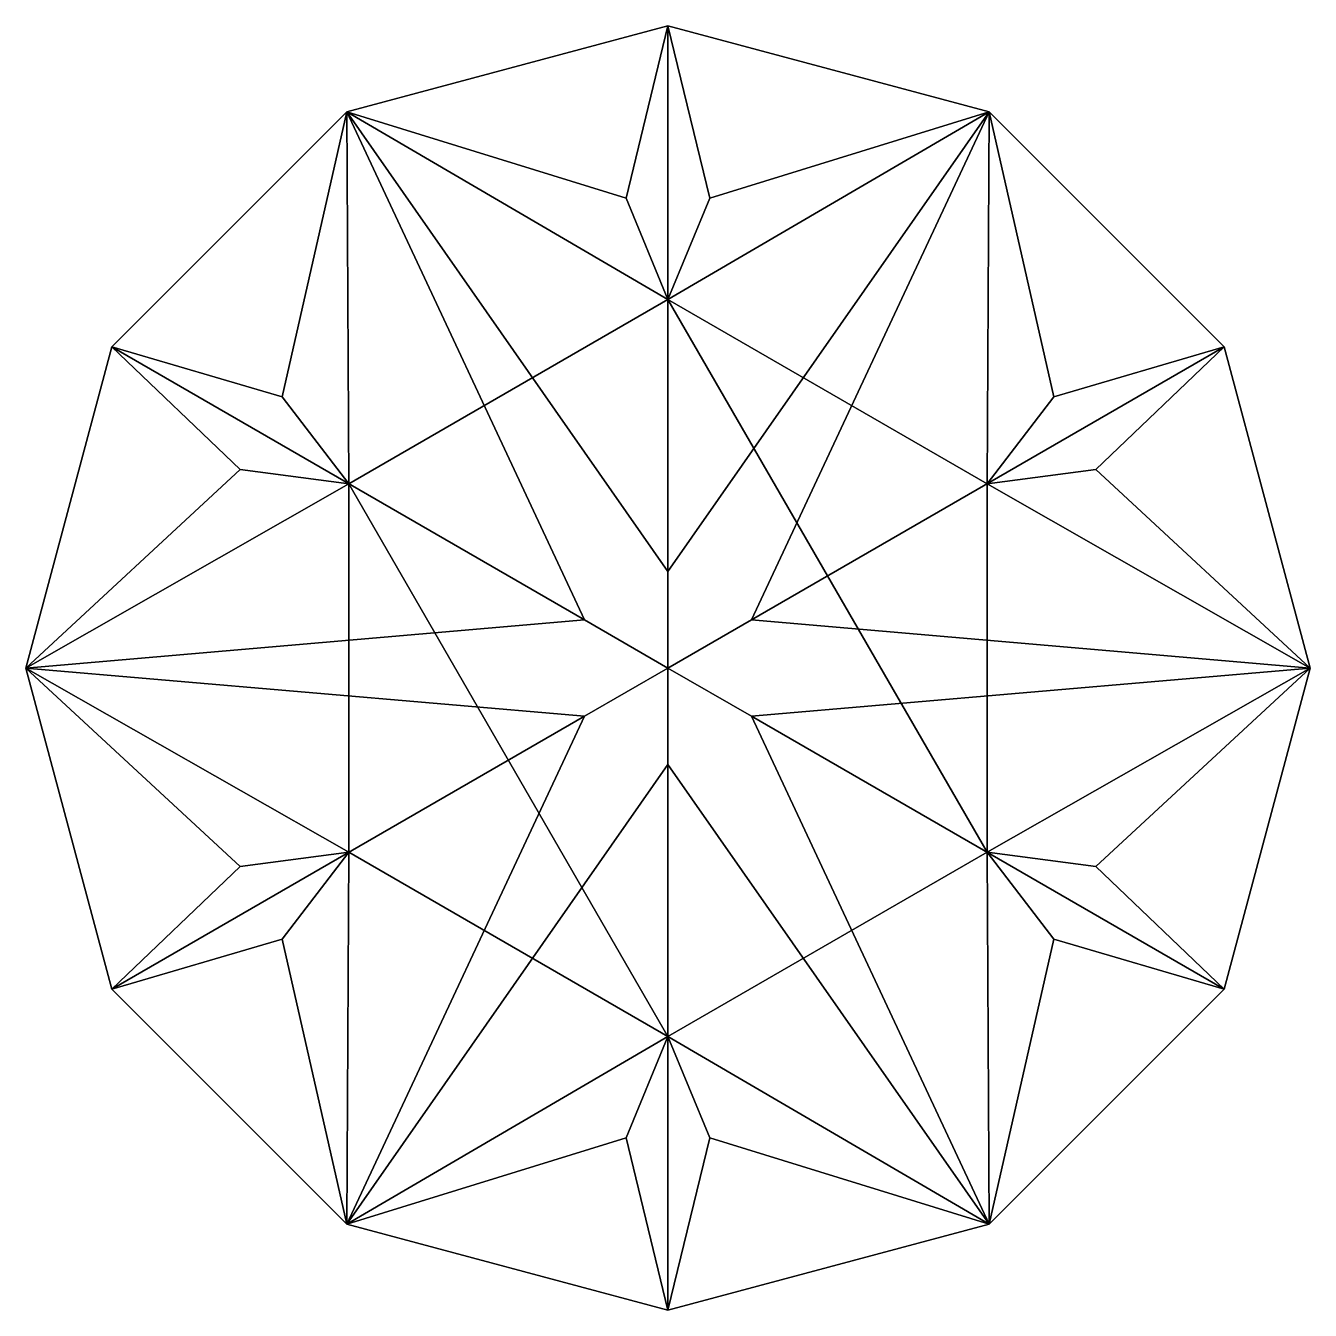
# Model space of a CAD drawing. Extents: x 0.2 to 2.27, y -1.04 to 1.04.
import ezdxf

# ---------------------------------------------------------------- set-up
doc = ezdxf.new("R2010")
doc.units = 0
doc.layers.add('Cube60', color=15, linetype='CONTINUOUS')

msp = doc.modelspace()

# ---------------------------------------------------------------- linework, layer by layer
at = {"layer": 'Cube60', "color": 0}
for points in [[(1.231995, 1.035277, -0.364552), (0.714359, 0.896577, -0.364552), (0.714359, 0.896577, -0.385144), (1.231995, 1.035277, -0.385144)], [(1.231995, 0.155524, -1.123844), (1.231995, 1.035277, -0.385144), (0.714359, 0.896577, -0.385144)], [(0.714359, 0.896577, -0.364552), (1.231995, 1.035277, -0.364552), (1.164479, 0.757079, -0.134653)], [(1.231995, 1.035277, -0.364552), (1.299511, 0.757079, -0.134652), (1.231995, 0.59413, 0.000007), (1.164479, 0.757079, -0.134653)], [(1.749633, 0.896576, -0.364552), (1.231995, 1.035277, -0.364552), (1.231995, 1.035277, -0.385144), (1.749633, 0.896576, -0.385144)], [(1.749633, 0.896576, -0.385144), (1.231995, 1.035277, -0.385144), (1.231995, 0.155524, -1.123844)], [(1.749633, 0.896576, -0.364552), (1.299511, 0.757079, -0.134652), (1.231995, 1.035277, -0.364552)], [(0.714359, 0.896577, -0.385144), (0.335421, 0.517639, -0.385144), (1.097309, 0.077763, -1.123844)], [(0.714359, 0.896577, -0.385144), (0.714359, 0.896577, -0.364552), (0.335421, 0.517639, -0.36455), (0.335421, 0.517639, -0.385144)], [(0.335421, 0.517639, -0.36455), (0.714359, 0.896577, -0.364552), (0.610105, 0.43701, -0.134651)], [(0.717463, 0.297068, 0.000006), (0.610105, 0.43701, -0.134651), (0.714359, 0.896577, -0.364552)], [(1.097309, 0.077763, -1.123844), (1.231995, 0.000001, -1.234319), (1.231995, 0.155524, -1.123844), (0.714359, 0.896577, -0.385144)], [(0.714359, 0.896577, -0.364552), (1.164479, 0.757079, -0.134653), (1.231995, 0.59413, 0.000007)], [(0.717463, 0.297068, 0.000006), (0.714359, 0.896577, -0.364552), (1.231995, 0.59413, 0.000007)], [(1.231995, 0.000001, -1.234319), (1.366681, 0.077762, -1.123844), (1.749633, 0.896576, -0.385144), (1.231995, 0.155524, -1.123844)], [(1.231995, 0.59413, 0.000007), (1.299511, 0.757079, -0.134652), (1.749633, 0.896576, -0.364552)], [(1.231995, 0.59413, 0.000007), (1.749633, 0.896576, -0.364552), (1.746529, 0.297069, 0.000003)], [(1.366681, 0.077762, -1.123844), (2.12857, 0.51764, -0.385144), (1.749633, 0.896576, -0.385144)], [(1.749633, 0.896576, -0.364552), (1.853887, 0.437012, -0.134654), (1.746529, 0.297069, 0.000003)], [(2.12857, 0.51764, -0.364553), (1.749633, 0.896576, -0.364552), (1.749633, 0.896576, -0.385144), (2.12857, 0.51764, -0.385144)], [(1.853887, 0.437012, -0.134654), (1.749633, 0.896576, -0.364552), (2.12857, 0.51764, -0.364553)], [(1.231995, 0.59413, 0.000007), (1.231995, -0.594142, -0.000004), (0.717463, 0.297068, 0.000006)], [(1.746536, -0.297068, -0.000003), (1.231995, -0.594142, -0.000004), (1.231995, 0.59413, 0.000007)], [(1.746529, 0.297069, 0.000003), (1.746536, -0.297068, -0.000003), (1.231995, 0.59413, 0.000007)], [(1.097309, 0.077763, -1.123844), (0.335421, 0.517639, -0.385144), (0.196721, 0.000001, -0.385144)], [(0.335421, 0.517639, -0.385144), (0.335421, 0.517639, -0.36455), (0.196721, 0.000001, -0.36455), (0.196721, 0.000001, -0.385144)], [(0.542589, 0.320069, -0.134651), (0.196721, 0.000001, -0.36455), (0.335421, 0.517639, -0.36455)], [(0.542589, 0.320069, -0.134651), (0.335421, 0.517639, -0.36455), (0.610105, 0.43701, -0.134651), (0.717463, 0.297068, 0.000006)], [(2.26727, 0.000001, -0.385144), (2.12857, 0.51764, -0.385144), (1.366681, 0.077762, -1.123844)], [(1.746529, 0.297069, 0.000003), (1.853887, 0.437012, -0.134654), (2.12857, 0.51764, -0.364553), (1.921403, 0.320071, -0.134654)], [(2.12857, 0.51764, -0.364553), (2.26727, 0.000001, -0.364552), (1.921403, 0.320071, -0.134654)], [(2.26727, 0.000001, -0.385144), (2.26727, 0.000001, -0.364552), (2.12857, 0.51764, -0.364553), (2.12857, 0.51764, -0.385144)], [(0.196721, 0.000001, -0.36455), (0.542589, 0.320069, -0.134651), (0.717463, 0.297068, 0.000006)], [(1.746529, 0.297069, 0.000003), (1.921403, 0.320071, -0.134654), (2.26727, 0.000001, -0.364552)], [(0.717455, -0.297067), (0.196721, 0.000001, -0.36455), (0.717463, 0.297068, 0.000006)], [(0.717463, 0.297068, 0.000006), (1.231995, -0.594142, -0.000004), (0.717455, -0.297067)], [(1.746529, 0.297069, 0.000003), (2.26727, 0.000001, -0.364552), (1.746536, -0.297068, -0.000003)], [(1.231995, 0.000001, -1.234319), (1.097309, 0.077763, -1.123844), (0.196721, 0.000001, -0.385144), (1.097312, -0.077758, -1.123847)], [(1.231995, 0.000001, -1.234319), (1.366679, -0.077758, -1.123846), (2.26727, 0.000001, -0.385144), (1.366681, 0.077762, -1.123844)], [(0.196721, 0.000001, -0.385144), (0.335421, -0.517636, -0.385144), (1.097312, -0.077758, -1.123847)], [(0.196721, 0.000001, -0.385144), (0.196721, 0.000001, -0.36455), (0.335421, -0.517636, -0.36455), (0.335421, -0.517636, -0.385144)], [(0.335421, -0.517636, -0.36455), (0.196721, 0.000001, -0.36455), (0.542588, -0.320067, -0.134652)], [(0.717455, -0.297067), (0.542588, -0.320067, -0.134652), (0.196721, 0.000001, -0.36455)], [(1.231995, 0.000001, -1.234319), (1.097312, -0.077758, -1.123847), (0.714359, -0.896574, -0.385144), (1.231995, -0.155518, -1.123846)], [(1.231995, 0.000001, -1.234319), (1.231995, -0.155518, -1.123846), (1.749632, -0.896573, -0.385144), (1.366679, -0.077758, -1.123846)], [(1.366679, -0.077758, -1.123846), (2.12857, -0.517636, -0.385144), (2.26727, 0.000001, -0.385144)], [(2.26727, 0.000001, -0.364552), (1.921403, -0.320068, -0.134654), (1.746536, -0.297068, -0.000003)], [(1.921403, -0.320068, -0.134654), (2.26727, 0.000001, -0.364552), (2.12857, -0.517636, -0.364552)], [(2.12857, -0.517636, -0.385144), (2.12857, -0.517636, -0.364552), (2.26727, 0.000001, -0.364552), (2.26727, 0.000001, -0.385144)], [(1.097312, -0.077758, -1.123847), (0.335421, -0.517636, -0.385144), (0.714359, -0.896574, -0.385144)], [(1.749632, -0.896573, -0.385144), (2.12857, -0.517636, -0.385144), (1.366679, -0.077758, -1.123846)], [(0.714359, -0.896574, -0.385144), (1.231995, -1.035274, -0.385144), (1.231995, -0.155518, -1.123846)], [(1.231995, -0.155518, -1.123846), (1.231995, -1.035274, -0.385144), (1.749632, -0.896573, -0.385144)], [(0.335421, -0.517636, -0.36455), (0.542588, -0.320067, -0.134652), (0.717455, -0.297067), (0.610104, -0.437008, -0.134652)], [(0.714359, -0.896574, -0.364551), (0.610104, -0.437008, -0.134652), (0.717455, -0.297067)], [(1.231995, -0.594142, -0.000004), (0.714359, -0.896574, -0.364551), (0.717455, -0.297067)], [(1.746536, -0.297068, -0.000003), (1.749632, -0.896573, -0.364551), (1.231995, -0.594142, -0.000004)], [(1.853888, -0.437008, -0.134654), (1.746536, -0.297068, -0.000003), (1.921403, -0.320068, -0.134654), (2.12857, -0.517636, -0.364552)], [(1.746536, -0.297068, -0.000003), (1.853888, -0.437008, -0.134654), (1.749632, -0.896573, -0.364551)], [(0.610104, -0.437008, -0.134652), (0.714359, -0.896574, -0.364551), (0.335421, -0.517636, -0.36455)], [(2.12857, -0.517636, -0.364552), (1.749632, -0.896573, -0.364551), (1.853888, -0.437008, -0.134654)], [(0.335421, -0.517636, -0.385144), (0.335421, -0.517636, -0.36455), (0.714359, -0.896574, -0.364551), (0.714359, -0.896574, -0.385144)], [(1.749632, -0.896573, -0.385144), (1.749632, -0.896573, -0.364551), (2.12857, -0.517636, -0.364552), (2.12857, -0.517636, -0.385144)], [(1.231995, -0.594142, -0.000004), (1.164479, -0.757078, -0.134653), (0.714359, -0.896574, -0.364551)], [(1.164479, -0.757078, -0.134653), (1.231995, -0.594142, -0.000004), (1.29951, -0.757078, -0.134653), (1.231995, -1.035274, -0.364551)], [(1.749632, -0.896573, -0.364551), (1.29951, -0.757078, -0.134653), (1.231995, -0.594142, -0.000004)], [(1.231995, -1.035274, -0.364551), (0.714359, -0.896574, -0.364551), (1.164479, -0.757078, -0.134653)], [(1.29951, -0.757078, -0.134653), (1.749632, -0.896573, -0.364551), (1.231995, -1.035274, -0.364551)], [(0.714359, -0.896574, -0.385144), (0.714359, -0.896574, -0.364551), (1.231995, -1.035274, -0.364551), (1.231995, -1.035274, -0.385144)], [(1.231995, -1.035274, -0.385144), (1.231995, -1.035274, -0.364551), (1.749632, -0.896573, -0.364551), (1.749632, -0.896573, -0.385144)]]:
    msp.add_3dface(points, dxfattribs=at)

doc.saveas('drawing.dxf')
